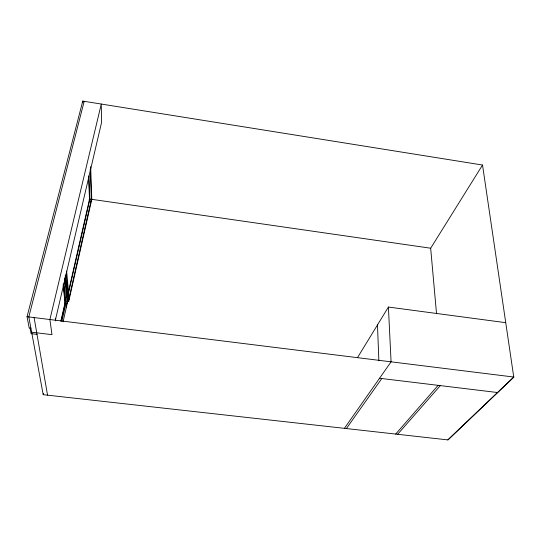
<?xml version="1.0" encoding="UTF-8"?>
<svg xmlns="http://www.w3.org/2000/svg" width="541" height="541" viewBox="0 0 541 541"><rect width="100%" height="100%" fill="white"/><g stroke="black" fill="none" stroke-linecap="round" stroke-linejoin="round"><path stroke-width="0.81" d="M63.074 321.8L67.672 301.513L65.231 275.558M67.07 301.438L68.673 301.641L91.794 199.331L90.672 166.608M61.207 321.07L65.326 303.061L63.5 284.722M68.362 292.066L89.488 199.446L88.589 176.028M61.897 321.158L66.002 303.149L64.65 302.974M68.511 292.931L89.792 199.494L88.907 176.075M447.82 439.894L513.747 377.03L482.525 165.025L82.759 101.086L27.05 316.701L513.95 377.057L447.989 439.914L43.199 394.68L43.496 393.375M60.863 321.029L64.988 303.021L63.141 284.674M55.256 320.685L101.546 122.557L101.275 104.048L49.894 319.535L51.99 334.663L31.635 332.188M84.193 101.316L28.815 316.925L43.199 394.68M357.432 357.736L388.404 307.051L505.74 322.679M436.533 313.794L430.67 248.218L482.525 165.025M344.414 428.344L391.075 361.828L388.404 307.051M346.382 428.56L381.797 378.538M395.687 434.071L438.115 385.348M397.628 434.288L440.32 385.611M379.545 378.26L497.497 392.523M30.905 328.218L29.187 328.008L27.05 316.701M37.011 334.372L31.08 333.648L30.046 328.11M67.456 297.854L69.059 298.064L91.321 199.71L89.123 199.392M89.603 199.014L430.67 248.218M89.177 200.88L91.368 201.198L90.246 169.171M34.097 317.581L47.547 395.167M55.317 319.217L55.527 320.887M55.446 318.142L55.757 320.624M64.027 283.038L66.394 307.146M64.683 277.878L67.165 303.758M65.495 277.743L67.388 297.848M66.617 271.075L69.18 299.403M66.124 273.895L68.673 301.641M82.759 101.086L82.834 102.709M377.476 324.938L378.869 360.766"/></g></svg>
